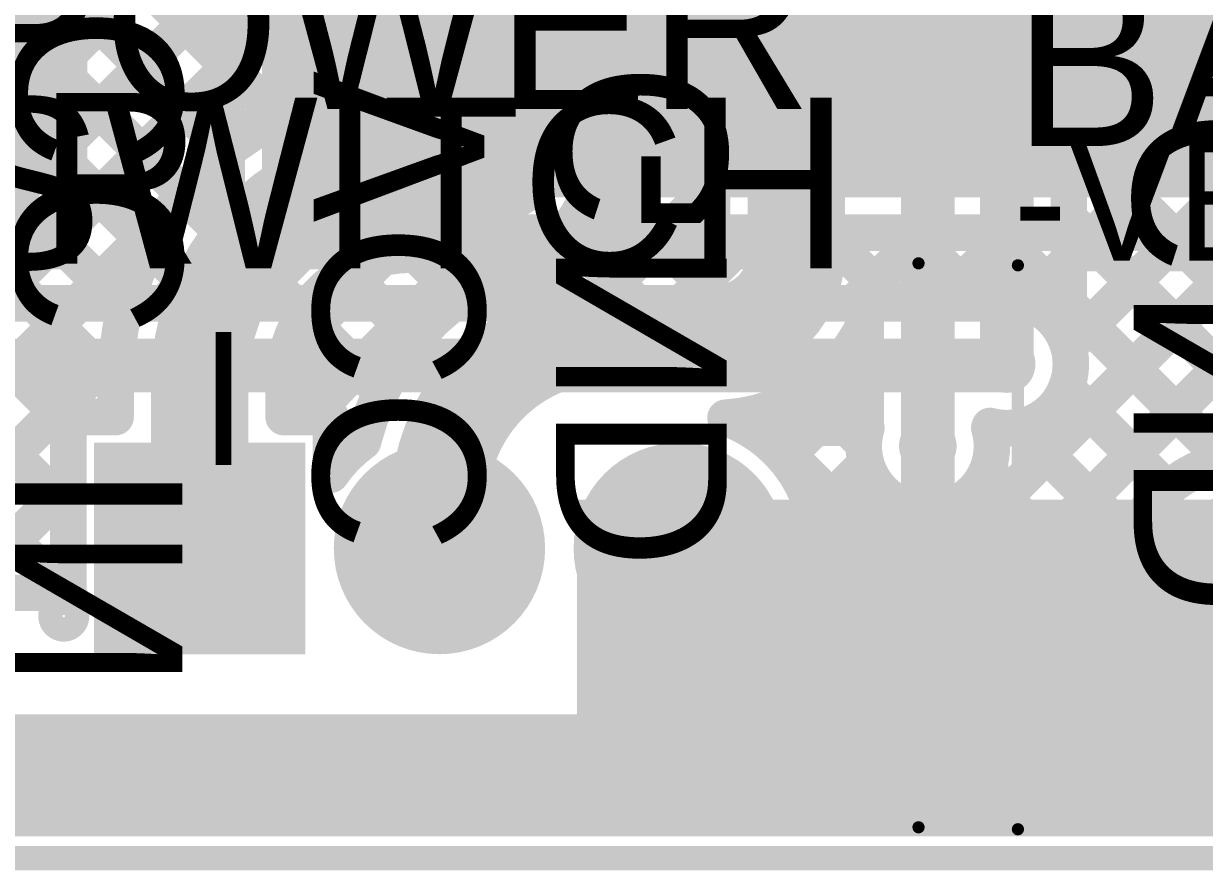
# Model space of a CAD drawing. Header units: millimetres. Extents: x 4.35 to 7.26, y 1.61 to 5.34.
# Drawn here: x 6.2799 to 6.7645, y 1.615 to 1.9622 of the extents above; entities that cross this region are included whole.
import ezdxf

# ---------------------------------------------------------------- set-up
doc = ezdxf.new("R2010")
doc.units = ezdxf.units.MM
doc.header["$MEASUREMENT"] = 0
for name, color, linetype in [('BottomLayer', 5, 'Continuous'), ('BottomOverlay', 54, 'Continuous'), ('BottomSolder', 6, 'Continuous'), ('Mechanical2', 216, 'Continuous'), ('MultiLayer', 9, 'Continuous'), ('PadHoleLayer', 156, 'Continuous'), ('TopLayer', 1, 'Continuous'), ('TopOverlay', 2, 'Continuous'), ('TopSolder', 216, 'Continuous'), ('ViaHoleLayer', 16, 'Continuous')]:
    doc.layers.add(name, color=color, linetype=linetype)

# ---------------------------------------------------------------- blocks, each defined once
blk = doc.blocks.new('B2B_XH_A_LF__SN__12')
at = {"layer": 'BottomLayer', "const_width": 0.03937}
blk.add_lwpolyline([(0.02953, 0, 1), (0.0689, 0, 1)], format="xyb", close=True, dxfattribs=at)
at = {"layer": 'BottomLayer'}
blk.add_solid([(-0.08858, -0.03937), (-0.00984, -0.03937), (-0.08858, 0.03937), (-0.00984, 0.03937)], dxfattribs=at)
at = {"layer": 'BottomSolder', "const_width": 0.04337}
blk.add_lwpolyline([(0.02753, 0, 1), (0.0709, 0, 1)], format="xyb", close=True, dxfattribs=at)
at = {"layer": 'BottomSolder'}
blk.add_solid([(-0.09258, -0.04337), (-0.00584, -0.04337), (-0.09258, 0.04337), (-0.00584, 0.04337)], dxfattribs=at)
at = {"layer": 'MultiLayer', "const_width": 0.03937}
blk.add_lwpolyline([(0.02953, 0, 1), (0.0689, 0, 1)], format="xyb", close=True, dxfattribs=at)
at = {"layer": 'MultiLayer'}
blk.add_solid([(-0.08858, -0.03937), (-0.00984, -0.03937), (-0.08858, 0.03937), (-0.00984, 0.03937)], dxfattribs=at)
at = {"layer": 'PadHoleLayer', "const_width": 0.01969}
for points in [[(-0.05906, 0, 1), (-0.03937, 0, 1)], [(0.03937, 0, 1), (0.05906, 0, 1)]]:
    blk.add_lwpolyline(points, format="xyb", close=True, dxfattribs=at)
at = {"layer": 'TopLayer', "const_width": 0.03937}
blk.add_lwpolyline([(0.02953, 0, 1), (0.0689, 0, 1)], format="xyb", close=True, dxfattribs=at)
at = {"layer": 'TopLayer'}
blk.add_solid([(-0.08858, -0.03937), (-0.00984, -0.03937), (-0.08858, 0.03937), (-0.00984, 0.03937)], dxfattribs=at)
at = {"layer": 'TopOverlay', "const_width": 0.005}
for points in [[(-0.1489, 0.09614), (-0.1489, -0.13512)], [(0.14724, 0.09614), (-0.1489, 0.09614)], [(0.14724, 0.09614), (0.14724, -0.13512)], [(0.14724, -0.13512), (-0.1489, -0.13512)]]:
    blk.add_lwpolyline(points, dxfattribs=at)
at = {"layer": 'TopOverlay', "const_width": 0.0025}
for points in [[(-0.15015, 0.09614, 1), (-0.14765, 0.09614, 1)], [(-0.15015, 0.09614, 1), (-0.14765, 0.09614, 1)], [(0.14599, 0.09614, 1), (0.14849, 0.09614, 1)], [(0.14599, 0.09614, 1), (0.14849, 0.09614, 1)], [(-0.15015, -0.13512, 1), (-0.14765, -0.13512, 1)], [(-0.15015, -0.13512, 1), (-0.14765, -0.13512, 1)], [(0.14599, -0.13512, 1), (0.14849, -0.13512, 1)], [(0.14599, -0.13512, 1), (0.14849, -0.13512, 1)]]:
    blk.add_lwpolyline(points, format="xyb", close=True, dxfattribs=at)
at = {"layer": 'TopSolder', "const_width": 0.04337}
blk.add_lwpolyline([(0.02753, 0, 1), (0.0709, 0, 1)], format="xyb", close=True, dxfattribs=at)
at = {"layer": 'TopSolder'}
blk.add_solid([(-0.09258, -0.04337), (-0.00584, -0.04337), (-0.09258, 0.04337), (-0.00584, 0.04337)], dxfattribs=at)
blk = doc.blocks.new('B3B_XH_A_LF__SN__24')
at = {"layer": 'BottomLayer', "const_width": 0.03937}
for points in [[(-0.01969, 0, 1), (0.01969, 0, 1)], [(0.07874, 0, 1), (0.11811, 0, 1)]]:
    blk.add_lwpolyline(points, format="xyb", close=True, dxfattribs=at)
at = {"layer": 'BottomLayer'}
blk.add_solid([(-0.1378, -0.03937), (-0.05906, -0.03937), (-0.1378, 0.03937), (-0.05906, 0.03937)], dxfattribs=at)
at = {"layer": 'BottomSolder', "const_width": 0.04337}
for points in [[(-0.02168, 0, 1), (0.02168, 0, 1)], [(0.07674, 0, 1), (0.12011, 0, 1)]]:
    blk.add_lwpolyline(points, format="xyb", close=True, dxfattribs=at)
at = {"layer": 'BottomSolder'}
blk.add_solid([(-0.1418, -0.04337), (-0.05506, -0.04337), (-0.1418, 0.04337), (-0.05506, 0.04337)], dxfattribs=at)
at = {"layer": 'MultiLayer', "const_width": 0.03937}
for points in [[(-0.01969, 0, 1), (0.01969, 0, 1)], [(0.07874, 0, 1), (0.11811, 0, 1)]]:
    blk.add_lwpolyline(points, format="xyb", close=True, dxfattribs=at)
at = {"layer": 'MultiLayer'}
blk.add_solid([(-0.1378, -0.03937), (-0.05906, -0.03937), (-0.1378, 0.03937), (-0.05906, 0.03937)], dxfattribs=at)
at = {"layer": 'PadHoleLayer', "const_width": 0.01969}
for points in [[(-0.10827, 0, 1), (-0.08858, 0, 1)], [(-0.00984, 0, 1), (0.00984, 0, 1)], [(0.08858, 0, 1), (0.10827, 0, 1)]]:
    blk.add_lwpolyline(points, format="xyb", close=True, dxfattribs=at)
at = {"layer": 'TopLayer', "const_width": 0.03937}
for points in [[(-0.01969, 0, 1), (0.01969, 0, 1)], [(0.07874, 0, 1), (0.11811, 0, 1)]]:
    blk.add_lwpolyline(points, format="xyb", close=True, dxfattribs=at)
at = {"layer": 'TopLayer'}
blk.add_solid([(-0.1378, -0.03937), (-0.05906, -0.03937), (-0.1378, 0.03937), (-0.05906, 0.03937)], dxfattribs=at)
at = {"layer": 'TopOverlay', "const_width": 0.005}
for points in [[(-0.19811, 0.11693), (0.19661, 0.11693)], [(-0.19811, -0.11433), (-0.19811, 0.11693)], [(0.19661, -0.11433), (0.19661, 0.11693)], [(-0.19811, -0.11433), (0.19661, -0.11433)]]:
    blk.add_lwpolyline(points, dxfattribs=at)
at = {"layer": 'TopOverlay'}
for points, const_width in [([(-0.19936, 0.11693, 1), (-0.19686, 0.11693, 1)], 0.0025), ([(-0.19936, 0.11693, 1), (-0.19686, 0.11693, 1)], 0.0025), ([(0.19536, 0.11693, 1), (0.19786, 0.11693, 1)], 0.0025), ([(0.19536, 0.11693, 1), (0.19786, 0.11693, 1)], 0.0025), ([(-0.1487, -0.02772, 1), (-0.15965, -0.02772, 1)], 0.01), ([(-0.16215, -0.02772, 1), (-0.15715, -0.02772, 1)], 0.005), ([(-0.1512, -0.02772, 1), (-0.1462, -0.02772, 1)], 0.005), ([(-0.19936, -0.11433, 1), (-0.19686, -0.11433, 1)], 0.0025), ([(-0.19936, -0.11433, 1), (-0.19686, -0.11433, 1)], 0.0025), ([(0.19536, -0.11433, 1), (0.19786, -0.11433, 1)], 0.0025), ([(0.19536, -0.11433, 1), (0.19786, -0.11433, 1)], 0.0025)]:
    blk.add_lwpolyline(points, format="xyb", close=True, dxfattribs=dict(at, const_width=const_width))
at = {"layer": 'TopSolder', "const_width": 0.04337}
for points in [[(-0.02168, 0, 1), (0.02168, 0, 1)], [(0.07674, 0, 1), (0.12011, 0, 1)]]:
    blk.add_lwpolyline(points, format="xyb", close=True, dxfattribs=at)
at = {"layer": 'TopSolder'}
blk.add_solid([(-0.1418, -0.04337), (-0.05506, -0.04337), (-0.1418, 0.04337), (-0.05506, 0.04337)], dxfattribs=at)

msp = doc.modelspace()

# ---------------------------------------------------------------- linework, layer by layer
at = {"layer": 'BottomLayer'}
for points, const_width in [([(6.651, 1.789), (6.651, 4.07)], 0.022), ([(6.597, 3.608), (6.597, 1.868)], 0.04), ([(6.5625, 3.12089), (6.5625, 1.8695)], 0.015), ([(6.478, 1.902), (6.478, 3)], 0.04), ([(6.5125, 1.902), (6.5125, 3)], 0.015), ([(6.0445, 2.264), (6.38479, 1.92372)], 0.015), ([(6.0445, 2.22865), (6.36322, 1.90993)], 0.015), ([(6.0445, 2.19329), (6.3454, 1.89239)], 0.015), ([(6.68338, 1.82262), (6.68338, 2.17501)], 0.022), ([(6.4435, 1.9365), (6.4435, 2.17731)], 0.015), ([(6.0445, 2.15794), (6.33132, 1.87111)], 0.015), ([(5.89316, 2.1325), (6.29684, 1.72882)], 0.015), ([(5.92968, 2.13133), (6.29828, 1.76274)], 0.015), ([(5.96504, 2.13133), (6.29828, 1.79809)], 0.015), ([(6.00339, 2.12833), (6.31765, 1.81408)], 0.015), ([(6.03875, 2.12833), (6.32152, 1.84556)], 0.015), ([(6.22436, 2.1195), (6.4107, 1.93315)], 0.015), ([(6.70888, 1.82911), (6.70888, 2.09594)], 0.015), ([(6.70888, 1.90055), (6.84882, 2.0405)], 0.015), ([(6.70888, 1.8652), (6.88418, 2.0405)], 0.015), ([(6.70888, 1.93591), (6.81347, 2.0405)], 0.015), ([(6.70888, 1.82984), (6.91873, 2.03969)], 0.015), ([(6.70888, 2.02389), (7.00395, 1.72882)], 0.015), ([(6.09522, 1.78187), (6.33557, 2.02222)], 0.015), ([(6.64321, 1.72882), (6.93625, 2.02186)], 0.015), ([(6.13057, 1.78187), (6.3642, 2.0155)], 0.015), ([(6.67856, 1.72882), (6.96525, 2.0155)], 0.015), ([(6.76654, 1.78144), (7.0006, 2.0155)], 0.015), ([(6.16387, 1.77981), (6.39556, 2.0115)], 0.015), ([(6.16387, 1.74445), (6.43092, 2.0115)], 0.015), ([(6.36771, 2.0115), (6.44271, 1.9365)], 0.015), ([(6.5125, 2.00813), (6.5625, 1.95813)], 0.015), ([(6.5125, 1.95166), (6.5625, 2.00166)], 0.015), ([(6.36916, 1.91439), (6.4435, 1.98873)], 0.015), ([(6.70888, 1.98853), (6.91554, 1.78187)], 0.015), ([(6.5125, 1.97278), (6.5625, 1.92278)], 0.015), ([(6.5125, 1.91631), (6.5625, 1.96631)], 0.015), ([(6.42592, 1.93579), (6.4435, 1.95337)], 0.015), ([(6.70888, 1.95318), (6.88019, 1.78187)], 0.015), ([(6.439, 1.9365), (6.4435, 1.9365)], 0.015), ([(6.5125, 1.93742), (6.5625, 1.88742)], 0.015), ([(6.49888, 1.86733), (6.5625, 1.93095)], 0.015), ([(6.70888, 1.91782), (6.84483, 1.78187)], 0.015), ([(6.439, 1.902), (6.478, 1.902)], 0.04), ([(6.5125, 1.90207), (6.54507, 1.8695)], 0.015), ([(6.5364, 1.8695), (6.5625, 1.8956)], 0.015), ([(6.18359, 1.72882), (6.33976, 1.88499)], 0.015), ([(6.70888, 1.88247), (6.81365, 1.7777)], 0.015), ([(6.502, 1.87721), (6.51018, 1.86903)], 0.015), ([(6.52, 1.8695), (6.5625, 1.8695)], 0.015), ([(6.38806, 1.82722), (6.42692, 1.86609)], 0.015), ([(6.39706, 1.80087), (6.46369, 1.8675)], 0.015), ([(6.439, 1.8675), (6.478, 1.8675)], 0.015), ([(6.441, 1.8675), (6.45888, 1.84963)], 0.015), ([(6.47636, 1.8675), (6.48168, 1.86218)], 0.015), ([(6.41272, 1.86043), (6.44056, 1.83258)], 0.015), ([(6.52, 1.835), (6.564, 1.835)], 0.04), ([(6.70888, 1.84711), (6.7727, 1.78329)], 0.015), ([(6.39472, 1.84307), (6.42661, 1.81118)], 0.015), ([(6.6255, 1.79548), (6.6255, 1.84018)], 0.015), ([(6.61984, 1.83008), (6.6255, 1.82442)], 0.015), ([(6.21895, 1.72882), (6.31836, 1.82823)], 0.015), ([(6.35215, 1.747), (6.35215, 1.81515)], 0.04), ([(6.68338, 1.82262), (6.684, 1.822)], 0.022), ([(6.31765, 1.80087), (6.31765, 1.81515)], 0.015), ([(6.38665, 1.81578), (6.40157, 1.80087)], 0.015), ([(6.38665, 1.80087), (6.38665, 1.81515)], 0.015), ([(6.59225, 1.78393), (6.6255, 1.81718)], 0.015), ([(6.60221, 1.81236), (6.6247, 1.78987)], 0.015), ([(6.7078, 1.81284), (6.74924, 1.77139)], 0.015), ([(6.29828, 1.80087), (6.31765, 1.80087)], 0.015), ([(6.29828, 1.72882), (6.29828, 1.80087)], 0.015), ([(6.38665, 1.80087), (6.40602, 1.80087)], 0.015), ([(6.40157, 1.80087), (6.40602, 1.79642)], 0.015), ([(6.40602, 1.77728), (6.40602, 1.80087)], 0.015), ([(6.57199, 1.79902), (6.57425, 1.80128)], 0.015), ([(6.57737, 1.80184), (6.65039, 1.72882)], 0.015), ([(6.40602, 1.79642), (6.41499, 1.78745)], 0.015), ([(6.68847, 1.79681), (6.73408, 1.7512)], 0.015), ([(6.60423, 1.76055), (6.62565, 1.78197)], 0.015), ([(6.45057, 1.747), (6.45057, 1.76557)], 0.04), ([(6.67389, 1.77603), (6.7211, 1.72882)], 0.015), ([(6.2543, 1.72882), (6.29828, 1.7728)], 0.015), ([(6.60785, 1.72882), (6.64298, 1.76394)], 0.015), ([(6.65187, 1.7627), (6.68575, 1.72882)], 0.015), ([(6.71392, 1.72882), (6.73256, 1.74746)], 0.015), ([(6.549, 1.747), (6.59837, 1.747)], 0.01), ([(6.28966, 1.72882), (6.29828, 1.73744)], 0.015), ([(6.60525, 1.73861), (6.61504, 1.72882)], 0.015), ([(6.16387, 1.72882), (6.29828, 1.72882)], 0.015), ([(6.60289, 1.72882), (6.72914, 1.72882)], 0.015), ([(6.73663, 1.728), (6.786, 1.728)], 0.01)]:
    msp.add_lwpolyline(points, dxfattribs=dict(at, const_width=const_width))
for points, const_width in [([(6.55875, 1.96631, 1), (6.56625, 1.96631, 1)], 0.0075), ([(6.55875, 1.95813, 1), (6.56625, 1.95813, 1)], 0.0075), ([(6.43975, 1.95337, 1), (6.44725, 1.95337, 1)], 0.0075), ([(6.50875, 1.95166, 1), (6.51625, 1.95166, 1)], 0.0075), ([(6.70513, 1.95318, 1), (6.71263, 1.95318, 1)], 0.0075), ([(6.42217, 1.93579, 1), (6.42967, 1.93579, 1)], 0.0075), ([(6.43525, 1.9365, 1), (6.44275, 1.9365, 1)], 0.0075), ([(6.43525, 1.9365, 1), (6.44275, 1.9365, 1)], 0.0075), ([(6.43896, 1.9365, 1), (6.44646, 1.9365, 1)], 0.0075), ([(6.43975, 1.9365, 1), (6.44725, 1.9365, 1)], 0.0075), ([(6.43975, 1.9365, 1), (6.44725, 1.9365, 1)], 0.0075), ([(6.50875, 1.93742, 1), (6.51625, 1.93742, 1)], 0.0075), ([(6.70513, 1.93591, 1), (6.71263, 1.93591, 1)], 0.0075), ([(6.40695, 1.93315, 1), (6.41445, 1.93315, 1)], 0.0075), ([(6.55875, 1.93095, 1), (6.56625, 1.93095, 1)], 0.0075), ([(6.38104, 1.92372, 1), (6.38854, 1.92372, 1)], 0.0075), ([(6.55875, 1.92278, 1), (6.56625, 1.92278, 1)], 0.0075), ([(6.50875, 1.91631, 1), (6.51625, 1.91631, 1)], 0.0075), ([(6.70513, 1.91782, 1), (6.71263, 1.91782, 1)], 0.0075), ([(6.36541, 1.91439, 1), (6.37291, 1.91439, 1)], 0.0075), ([(6.429, 1.902, 1), (6.449, 1.902, 1)], 0.02), ([(6.429, 1.902, 1), (6.449, 1.902, 1)], 0.02), ([(6.468, 1.902, 1), (6.488, 1.902, 1)], 0.02), ([(6.468, 1.902, 1), (6.488, 1.902, 1)], 0.02), ([(6.35947, 1.90993, 1), (6.36697, 1.90993, 1)], 0.0075), ([(6.50875, 1.90207, 1), (6.51625, 1.90207, 1)], 0.0075), ([(6.50875, 1.902, 1), (6.51625, 1.902, 1)], 0.0075), ([(6.50875, 1.902, 1), (6.51625, 1.902, 1)], 0.0075), ([(6.50875, 1.902, 1), (6.51625, 1.902, 1)], 0.0075), ([(6.70513, 1.90055, 1), (6.71263, 1.90055, 1)], 0.0075), ([(6.34165, 1.89239, 1), (6.34915, 1.89239, 1)], 0.0075), ([(6.55875, 1.8956, 1), (6.56625, 1.8956, 1)], 0.0075), ([(6.55875, 1.88742, 1), (6.56625, 1.88742, 1)], 0.0075), ([(6.33601, 1.88499, 1), (6.34351, 1.88499, 1)], 0.0075), ([(6.70513, 1.88247, 1), (6.71263, 1.88247, 1)], 0.0075), ([(6.587, 1.868, 1), (6.607, 1.868, 1)], 0.02), ([(6.587, 1.868, 1), (6.607, 1.868, 1)], 0.02), ([(6.49825, 1.87721, 1), (6.50575, 1.87721, 1)], 0.0075), ([(6.32757, 1.87111, 1), (6.33507, 1.87111, 1)], 0.0075), ([(6.50643, 1.86903, 1), (6.51393, 1.86903, 1)], 0.0075), ([(6.51625, 1.8695, 1), (6.52375, 1.8695, 1)], 0.0075), ([(6.51625, 1.8695, 1), (6.52375, 1.8695, 1)], 0.0075), ([(6.53265, 1.8695, 1), (6.54015, 1.8695, 1)], 0.0075), ([(6.54132, 1.8695, 1), (6.54882, 1.8695, 1)], 0.0075), ([(6.55875, 1.8695, 1), (6.56625, 1.8695, 1)], 0.0075), ([(6.55875, 1.8695, 1), (6.56625, 1.8695, 1)], 0.0075), ([(6.42317, 1.86609, 1), (6.43067, 1.86609, 1)], 0.0075), ([(6.43525, 1.8675, 1), (6.44275, 1.8675, 1)], 0.0075), ([(6.43525, 1.8675, 1), (6.44275, 1.8675, 1)], 0.0075), ([(6.43725, 1.8675, 1), (6.44475, 1.8675, 1)], 0.0075), ([(6.45994, 1.8675, 1), (6.46744, 1.8675, 1)], 0.0075), ([(6.47261, 1.8675, 1), (6.48011, 1.8675, 1)], 0.0075), ([(6.47425, 1.8675, 1), (6.48175, 1.8675, 1)], 0.0075), ([(6.47425, 1.8675, 1), (6.48175, 1.8675, 1)], 0.0075), ([(6.47425, 1.8675, 1), (6.48175, 1.8675, 1)], 0.0075), ([(6.49513, 1.86733, 1), (6.50263, 1.86733, 1)], 0.0075), ([(6.70513, 1.8652, 1), (6.71263, 1.8652, 1)], 0.0075), ([(6.40897, 1.86043, 1), (6.41647, 1.86043, 1)], 0.0075), ([(6.47793, 1.86218, 1), (6.48543, 1.86218, 1)], 0.0075), ([(6.45513, 1.84963, 1), (6.46263, 1.84963, 1)], 0.0075), ([(6.31777, 1.84556, 1), (6.32527, 1.84556, 1)], 0.0075), ([(6.51, 1.835, 1), (6.53, 1.835, 1)], 0.02), ([(6.51, 1.835, 1), (6.53, 1.835, 1)], 0.02), ([(6.554, 1.835, 1), (6.574, 1.835, 1)], 0.02), ([(6.554, 1.835, 1), (6.574, 1.835, 1)], 0.02), ([(6.70513, 1.84711, 1), (6.71263, 1.84711, 1)], 0.0075), ([(6.39097, 1.84307, 1), (6.39847, 1.84307, 1)], 0.0075), ([(6.62175, 1.84018, 1), (6.62925, 1.84018, 1)], 0.0075), ([(6.62175, 1.84018, 1), (6.62925, 1.84018, 1)], 0.0075), ([(6.43681, 1.83258, 1), (6.44431, 1.83258, 1)], 0.0075), ([(6.61609, 1.83008, 1), (6.62359, 1.83008, 1)], 0.0075), ([(6.70513, 1.82984, 1), (6.71263, 1.82984, 1)], 0.0075), ([(6.70513, 1.82911, 1), (6.71263, 1.82911, 1)], 0.0075), ([(6.70513, 1.82911, 1), (6.71263, 1.82911, 1)], 0.0075), ([(6.31461, 1.82823, 1), (6.32211, 1.82823, 1)], 0.0075), ([(6.34215, 1.81515, 1), (6.36215, 1.81515, 1)], 0.02), ([(6.34215, 1.81515, 1), (6.36215, 1.81515, 1)], 0.02), ([(6.38431, 1.82722, 1), (6.39181, 1.82722, 1)], 0.0075), ([(6.62175, 1.82442, 1), (6.62925, 1.82442, 1)], 0.0075), ([(6.67747, 1.82262, 1), (6.68928, 1.82262, 1)], 0.01181), ([(6.67788, 1.82262, 1), (6.68888, 1.82262, 1)], 0.011), ([(6.67788, 1.82262, 1), (6.68888, 1.82262, 1)], 0.011), ([(6.6785, 1.822, 1), (6.6895, 1.822, 1)], 0.011), ([(6.70594, 1.82262, 1), (6.71344, 1.82262, 1)], 0.0075), ([(6.70594, 1.82262, 1), (6.71344, 1.82262, 1)], 0.0075), ([(6.3139, 1.81515, 1), (6.3214, 1.81515, 1)], 0.0075), ([(6.3139, 1.81515, 1), (6.3214, 1.81515, 1)], 0.0075), ([(6.3829, 1.81578, 1), (6.3904, 1.81578, 1)], 0.0075), ([(6.3829, 1.81515, 1), (6.3904, 1.81515, 1)], 0.0075), ([(6.3829, 1.81515, 1), (6.3904, 1.81515, 1)], 0.0075), ([(6.62175, 1.81718, 1), (6.62925, 1.81718, 1)], 0.0075), ([(6.3139, 1.81408, 1), (6.3214, 1.81408, 1)], 0.0075), ([(6.42286, 1.81118, 1), (6.43036, 1.81118, 1)], 0.0075), ([(6.59846, 1.81236, 1), (6.60596, 1.81236, 1)], 0.0075), ([(6.704, 1.81271, 1), (6.7115, 1.81271, 1)], 0.0075), ([(6.704, 1.81271, 1), (6.7115, 1.81271, 1)], 0.0075), ([(6.70405, 1.81284, 1), (6.71155, 1.81284, 1)], 0.0075), ([(6.29453, 1.80087, 1), (6.30203, 1.80087, 1)], 0.0075), ([(6.29453, 1.80087, 1), (6.30203, 1.80087, 1)], 0.0075), ([(6.3139, 1.80087, 1), (6.3214, 1.80087, 1)], 0.0075), ([(6.3139, 1.80087, 1), (6.3214, 1.80087, 1)], 0.0075), ([(6.3829, 1.80087, 1), (6.3904, 1.80087, 1)], 0.0075), ([(6.3829, 1.80087, 1), (6.3904, 1.80087, 1)], 0.0075), ([(6.39331, 1.80087, 1), (6.40081, 1.80087, 1)], 0.0075), ([(6.39782, 1.80087, 1), (6.40532, 1.80087, 1)], 0.0075), ([(6.39782, 1.80087, 1), (6.40532, 1.80087, 1)], 0.0075), ([(6.40227, 1.80087, 1), (6.40977, 1.80087, 1)], 0.0075), ([(6.40227, 1.80087, 1), (6.40977, 1.80087, 1)], 0.0075), ([(6.56421, 1.80062, 1), (6.57171, 1.80062, 1)], 0.0075), ([(6.56421, 1.80062, 1), (6.57171, 1.80062, 1)], 0.0075), ([(6.5705, 1.80128, 1), (6.578, 1.80128, 1)], 0.0075), ([(6.57362, 1.80184, 1), (6.58112, 1.80184, 1)], 0.0075), ([(6.29453, 1.79809, 1), (6.30203, 1.79809, 1)], 0.0075), ([(6.40227, 1.79642, 1), (6.40977, 1.79642, 1)], 0.0075), ([(6.40227, 1.79642, 1), (6.40977, 1.79642, 1)], 0.0075), ([(6.56824, 1.79902, 1), (6.57574, 1.79902, 1)], 0.0075), ([(6.62175, 1.79548, 1), (6.62925, 1.79548, 1)], 0.0075), ([(6.62175, 1.79548, 1), (6.62925, 1.79548, 1)], 0.0075), ([(6.67275, 1.79723, 1), (6.68025, 1.79723, 1)], 0.0075), ([(6.67275, 1.79548, 1), (6.68025, 1.79548, 1)], 0.0075), ([(6.68472, 1.79681, 1), (6.69222, 1.79681, 1)], 0.0075), ([(6.68954, 1.79825, 1), (6.69704, 1.79825, 1)], 0.0075), ([(6.68954, 1.79825, 1), (6.69704, 1.79825, 1)], 0.0075), ([(6.41543, 1.79077, 1), (6.42293, 1.79077, 1)], 0.0075), ([(6.41543, 1.79077, 1), (6.42293, 1.79077, 1)], 0.0075), ([(6.64509, 1.789, 1), (6.65691, 1.789, 1)], 0.01181), ([(6.6455, 1.789, 1), (6.6565, 1.789, 1)], 0.011), ([(6.41124, 1.78745, 1), (6.41874, 1.78745, 1)], 0.0075), ([(6.62095, 1.78987, 1), (6.62845, 1.78987, 1)], 0.0075), ([(6.67356, 1.789, 1), (6.68106, 1.789, 1)], 0.0075), ([(6.67356, 1.789, 1), (6.68106, 1.789, 1)], 0.0075), ([(6.5885, 1.78393, 1), (6.596, 1.78393, 1)], 0.0075), ([(6.6219, 1.78197, 1), (6.6294, 1.78197, 1)], 0.0075), ([(6.76279, 1.78144, 1), (6.77029, 1.78144, 1)], 0.0075), ([(6.40227, 1.77728, 1), (6.40977, 1.77728, 1)], 0.0075), ([(6.40227, 1.77728, 1), (6.40977, 1.77728, 1)], 0.0075), ([(6.44057, 1.76557, 1), (6.46057, 1.76557, 1)], 0.02), ([(6.44057, 1.76557, 1), (6.46057, 1.76557, 1)], 0.02), ([(6.67014, 1.77603, 1), (6.67764, 1.77603, 1)], 0.0075), ([(6.29453, 1.7728, 1), (6.30203, 1.7728, 1)], 0.0075), ([(6.74549, 1.77139, 1), (6.75299, 1.77139, 1)], 0.0075), ([(6.29453, 1.76274, 1), (6.30203, 1.76274, 1)], 0.0075), ([(6.63923, 1.76394, 1), (6.64673, 1.76394, 1)], 0.0075), ([(6.64812, 1.7627, 1), (6.65562, 1.7627, 1)], 0.0075), ([(6.34215, 1.747, 1), (6.36215, 1.747, 1)], 0.02), ([(6.44057, 1.747, 1), (6.46057, 1.747, 1)], 0.02), ([(6.60048, 1.76055, 1), (6.60798, 1.76055, 1)], 0.0075), ([(6.60212, 1.747, 1), (6.60962, 1.747, 1)], 0.0075), ([(6.60212, 1.747, 1), (6.60962, 1.747, 1)], 0.0075), ([(6.72881, 1.74746, 1), (6.73631, 1.74746, 1)], 0.0075), ([(6.73033, 1.7512, 1), (6.73783, 1.7512, 1)], 0.0075), ([(6.5465, 1.747, 1), (6.5515, 1.747, 1)], 0.005), ([(6.59587, 1.747, 1), (6.60087, 1.747, 1)], 0.005), ([(6.29453, 1.73744, 1), (6.30203, 1.73744, 1)], 0.0075), ([(6.6015, 1.73861, 1), (6.609, 1.73861, 1)], 0.0075), ([(6.28591, 1.72882, 1), (6.29341, 1.72882, 1)], 0.0075), ([(6.29309, 1.72882, 1), (6.30059, 1.72882, 1)], 0.0075), ([(6.29453, 1.72882, 1), (6.30203, 1.72882, 1)], 0.0075), ([(6.29453, 1.72882, 1), (6.30203, 1.72882, 1)], 0.0075), ([(6.59914, 1.72882, 1), (6.60664, 1.72882, 1)], 0.0075), ([(6.59914, 1.72882, 1), (6.60664, 1.72882, 1)], 0.0075), ([(6.6041, 1.72882, 1), (6.6116, 1.72882, 1)], 0.0075), ([(6.61129, 1.72882, 1), (6.61879, 1.72882, 1)], 0.0075), ([(6.63946, 1.72882, 1), (6.64696, 1.72882, 1)], 0.0075), ([(6.64664, 1.72882, 1), (6.65414, 1.72882, 1)], 0.0075), ([(6.67481, 1.72882, 1), (6.68231, 1.72882, 1)], 0.0075), ([(6.682, 1.72882, 1), (6.6895, 1.72882, 1)], 0.0075), ([(6.71017, 1.72882, 1), (6.71767, 1.72882, 1)], 0.0075), ([(6.71735, 1.72882, 1), (6.72485, 1.72882, 1)], 0.0075), ([(6.72539, 1.72882, 1), (6.73289, 1.72882, 1)], 0.0075), ([(6.72539, 1.72882, 1), (6.73289, 1.72882, 1)], 0.0075), ([(6.73413, 1.728, 1), (6.73913, 1.728, 1)], 0.005)]:
    msp.add_lwpolyline(points, format="xyb", close=True, dxfattribs=dict(at, const_width=const_width))
for points, const_width in [([(6.31765, 1.81515, -0.414214), (6.439, 1.9365)], 0.015), ([(6.35215, 1.81515, -0.414214), (6.439, 1.902)], 0.04), ([(6.5125, 1.902, -0.414214), (6.478, 1.8675)], 0.015), ([(6.5125, 1.902, -0.414214), (6.478, 1.8675)], 0.015), ([(6.597, 1.868, -0.414214), (6.564, 1.835)], 0.04), ([(6.41918, 1.79077, -0.34417), (6.52, 1.8695)], 0.015), ([(6.38665, 1.81515, -0.414214), (6.439, 1.8675)], 0.015), ([(6.45057, 1.76557, -0.414214), (6.52, 1.835)], 0.04), ([(6.6255, 1.84018, -0.278714), (6.56796, 1.80062)], 0.015), ([(6.70888, 1.82911, -0.062313), (6.70969, 1.82262)], 0.015), ([(6.70969, 1.82262, -0.09686), (6.70775, 1.81271)], 0.015), ([(6.70775, 1.81271, -0.209286), (6.69329, 1.79825)], 0.015), ([(6.56796, 1.80062, -0.317818), (6.60587, 1.747)], 0.015), ([(6.67731, 1.789, -1.132908), (6.6255, 1.79548)], 0.015), ([(6.69329, 1.79825, -0.164108), (6.6765, 1.79723)], 0.015), ([(6.6765, 1.79548, -0.062313), (6.67731, 1.789)], 0.015), ([(6.40602, 1.77728, -0.088141), (6.41918, 1.79077)], 0.015), ([(6.72914, 1.72882, -0.70511), (6.83056, 1.76334)], 0.015), ([(6.60587, 1.747, -0.08153), (6.60289, 1.72882)], 0.015)]:
    msp.add_lwpolyline(points, format="xyb", dxfattribs=dict(at, const_width=const_width))
for points in [[(6.02, 1.898), (6.306, 1.898), (6.02, 2.177), (6.306, 2.177)], [(6.507, 1.629), (6.822, 1.629), (6.507, 1.767), (6.822, 1.767)], [(5.993, 1.629), (6.787, 1.629), (5.993, 1.679), (6.787, 1.679)]]:
    msp.add_solid(points, dxfattribs=at)
at = {"layer": 'Mechanical2', "const_width": 0.01}
msp.add_lwpolyline([(4.718, 1.62), (7.043, 1.62)], dxfattribs=at)
at = {"layer": 'MultiLayer', "const_width": 0.01181}
for points in [[(6.67747, 1.82262, 1), (6.68928, 1.82262, 1)], [(6.64509, 1.789, 1), (6.65691, 1.789, 1)]]:
    msp.add_lwpolyline(points, format="xyb", close=True, dxfattribs=at)
at = {"layer": 'TopLayer'}
for points, const_width in [([(6.161, 2.1475), (6.36321, 1.94529)], 0.015), ([(6.161, 2.11215), (6.36321, 1.90994)], 0.015), ([(6.11894, 2.0835), (6.35494, 1.8475)], 0.015), ([(6.15429, 2.0835), (6.39029, 1.8475)], 0.015), ([(6.2115, 1.89815), (6.33557, 2.02222)], 0.015), ([(6.2115, 1.86279), (6.36321, 2.0145)], 0.015), ([(6.36321, 1.8765), (6.36321, 2.01635)], 0.015), ([(6.23156, 1.8475), (6.36321, 1.97915)], 0.015), ([(6.2087, 1.95839), (6.31958, 1.8475)], 0.015), ([(6.26692, 1.8475), (6.36321, 1.94379)], 0.015), ([(6.2115, 1.92023), (6.28423, 1.8475)], 0.015), ([(6.30227, 1.8475), (6.36321, 1.90844)], 0.015), ([(6.33763, 1.8475), (6.36663, 1.8765)], 0.015), ([(6.36321, 1.8765), (6.4475, 1.8765)], 0.015), ([(6.37298, 1.8475), (6.40198, 1.8765)], 0.015), ([(6.39665, 1.8765), (6.42565, 1.8475)], 0.015), ([(6.40834, 1.8475), (6.43734, 1.8765)], 0.015), ([(6.432, 1.8765), (6.461, 1.8475)], 0.015), ([(6.44369, 1.8475), (6.47269, 1.8765)], 0.015), ([(6.4475, 1.8765), (6.5655, 1.8765)], 0.015), ([(6.4475, 1.8765), (6.5655, 1.8765)], 0.015), ([(6.46736, 1.8765), (6.49636, 1.8475)], 0.015), ([(6.47905, 1.8475), (6.50805, 1.8765)], 0.015), ([(6.50271, 1.8765), (6.53171, 1.8475)], 0.015), ([(6.5144, 1.8475), (6.5434, 1.8765)], 0.015), ([(6.53807, 1.8765), (6.56707, 1.8475)], 0.015), ([(6.54976, 1.8475), (6.57876, 1.8765)], 0.015), ([(6.5655, 1.8765), (6.8215, 1.8765)], 0.015), ([(6.57342, 1.8765), (6.60242, 1.8475)], 0.015), ([(6.58511, 1.8475), (6.61411, 1.8765)], 0.015), ([(6.60878, 1.8765), (6.63778, 1.8475)], 0.015), ([(6.62047, 1.8475), (6.64947, 1.8765)], 0.015), ([(6.64413, 1.8765), (6.67313, 1.8475)], 0.015), ([(6.65582, 1.8475), (6.68482, 1.8765)], 0.015), ([(6.6765, 1.76211), (6.79089, 1.8765)], 0.015), ([(6.67949, 1.8765), (6.7727, 1.78329)], 0.015), ([(6.69137, 1.84769), (6.72018, 1.8765)], 0.015), ([(6.70872, 1.82969), (6.75553, 1.8765)], 0.015), ([(6.71485, 1.8765), (6.81365, 1.7777)], 0.015), ([(6.7502, 1.8765), (6.8215, 1.8052)], 0.015), ([(6.67656, 1.72682), (6.8215, 1.87175)], 0.015), ([(6.223, 1.8475), (6.6748, 1.8475)], 0.015), ([(6.76654, 1.78144), (6.8215, 1.8364)], 0.015), ([(6.223, 1.822), (6.684, 1.822)], 0.022), ([(6.7078, 1.81284), (6.74924, 1.77139)], 0.015), ([(6.577, 1.7965), (6.62578, 1.7965)], 0.015), ([(6.58271, 1.7965), (6.6255, 1.75371)], 0.015), ([(6.59225, 1.78393), (6.60482, 1.7965)], 0.015), ([(6.61807, 1.7965), (6.6247, 1.78987)], 0.015), ([(6.67622, 1.7965), (6.68025, 1.7965)], 0.015), ([(6.68847, 1.79681), (6.73408, 1.7512)], 0.015), ([(6.651, 1.68939), (6.651, 1.789)], 0.022), ([(6.60423, 1.76055), (6.6255, 1.78182)], 0.015), ([(6.6255, 1.72682), (6.6255, 1.78252)], 0.015), ([(6.6765, 1.72682), (6.6765, 1.78252)], 0.015), ([(6.6765, 1.77342), (6.7231, 1.72682)], 0.015), ([(6.71192, 1.72682), (6.73256, 1.74746)], 0.015), ([(6.549, 1.747), (6.59837, 1.747)], 0.01), ([(6.60585, 1.72682), (6.6255, 1.74647)], 0.015), ([(6.60525, 1.73861), (6.61704, 1.72682)], 0.015), ([(6.6765, 1.73807), (6.68775, 1.72682)], 0.015), ([(6.60217, 1.72682), (6.6255, 1.72682)], 0.015), ([(6.6765, 1.72682), (6.72914, 1.72682)], 0.015), ([(6.73663, 1.728), (6.786, 1.728)], 0.01), ([(5.92968, 1.658), (6.61961, 1.658)], 0.022)]:
    msp.add_lwpolyline(points, dxfattribs=dict(at, const_width=const_width))
for points, const_width in [([(6.35946, 1.94529, 1), (6.36696, 1.94529, 1)], 0.0075), ([(6.35946, 1.94379, 1), (6.36696, 1.94379, 1)], 0.0075), ([(6.35946, 1.90994, 1), (6.36696, 1.90994, 1)], 0.0075), ([(6.35946, 1.90844, 1), (6.36696, 1.90844, 1)], 0.0075), ([(6.35946, 1.8765, 1), (6.36696, 1.8765, 1)], 0.0075), ([(6.35946, 1.8765, 1), (6.36696, 1.8765, 1)], 0.0075), ([(6.36288, 1.8765, 1), (6.37038, 1.8765, 1)], 0.0075), ([(6.3929, 1.8765, 1), (6.4004, 1.8765, 1)], 0.0075), ([(6.39823, 1.8765, 1), (6.40573, 1.8765, 1)], 0.0075), ([(6.42825, 1.8765, 1), (6.43575, 1.8765, 1)], 0.0075), ([(6.43359, 1.8765, 1), (6.44109, 1.8765, 1)], 0.0075), ([(6.44375, 1.8765, 1), (6.45125, 1.8765, 1)], 0.0075), ([(6.44375, 1.8765, 1), (6.45125, 1.8765, 1)], 0.0075), ([(6.44375, 1.8765, 1), (6.45125, 1.8765, 1)], 0.0075), ([(6.46361, 1.8765, 1), (6.47111, 1.8765, 1)], 0.0075), ([(6.46894, 1.8765, 1), (6.47644, 1.8765, 1)], 0.0075), ([(6.49896, 1.8765, 1), (6.50646, 1.8765, 1)], 0.0075), ([(6.5043, 1.8765, 1), (6.5118, 1.8765, 1)], 0.0075), ([(6.53432, 1.8765, 1), (6.54182, 1.8765, 1)], 0.0075), ([(6.53965, 1.8765, 1), (6.54715, 1.8765, 1)], 0.0075), ([(6.56175, 1.8765, 1), (6.56925, 1.8765, 1)], 0.0075), ([(6.56175, 1.8765, 1), (6.56925, 1.8765, 1)], 0.0075), ([(6.56175, 1.8765, 1), (6.56925, 1.8765, 1)], 0.0075), ([(6.56967, 1.8765, 1), (6.57717, 1.8765, 1)], 0.0075), ([(6.57501, 1.8765, 1), (6.58251, 1.8765, 1)], 0.0075), ([(6.60503, 1.8765, 1), (6.61253, 1.8765, 1)], 0.0075), ([(6.61036, 1.8765, 1), (6.61786, 1.8765, 1)], 0.0075), ([(6.64038, 1.8765, 1), (6.64788, 1.8765, 1)], 0.0075), ([(6.64572, 1.8765, 1), (6.65322, 1.8765, 1)], 0.0075), ([(6.67574, 1.8765, 1), (6.68324, 1.8765, 1)], 0.0075), ([(6.68107, 1.8765, 1), (6.68857, 1.8765, 1)], 0.0075), ([(6.7111, 1.8765, 1), (6.7186, 1.8765, 1)], 0.0075), ([(6.71643, 1.8765, 1), (6.72393, 1.8765, 1)], 0.0075), ([(6.74645, 1.8765, 1), (6.75395, 1.8765, 1)], 0.0075), ([(6.75178, 1.8765, 1), (6.75928, 1.8765, 1)], 0.0075), ([(6.28048, 1.8475, 1), (6.28798, 1.8475, 1)], 0.0075), ([(6.29852, 1.8475, 1), (6.30602, 1.8475, 1)], 0.0075), ([(6.31583, 1.8475, 1), (6.32333, 1.8475, 1)], 0.0075), ([(6.33388, 1.8475, 1), (6.34138, 1.8475, 1)], 0.0075), ([(6.35119, 1.8475, 1), (6.35869, 1.8475, 1)], 0.0075), ([(6.36923, 1.8475, 1), (6.37673, 1.8475, 1)], 0.0075), ([(6.38654, 1.8475, 1), (6.39404, 1.8475, 1)], 0.0075), ([(6.40459, 1.8475, 1), (6.41209, 1.8475, 1)], 0.0075), ([(6.4219, 1.8475, 1), (6.4294, 1.8475, 1)], 0.0075), ([(6.43994, 1.8475, 1), (6.44744, 1.8475, 1)], 0.0075), ([(6.45725, 1.8475, 1), (6.46475, 1.8475, 1)], 0.0075), ([(6.4753, 1.8475, 1), (6.4828, 1.8475, 1)], 0.0075), ([(6.49261, 1.8475, 1), (6.50011, 1.8475, 1)], 0.0075), ([(6.51065, 1.8475, 1), (6.51815, 1.8475, 1)], 0.0075), ([(6.52796, 1.8475, 1), (6.53546, 1.8475, 1)], 0.0075), ([(6.54601, 1.8475, 1), (6.55351, 1.8475, 1)], 0.0075), ([(6.56332, 1.8475, 1), (6.57082, 1.8475, 1)], 0.0075), ([(6.58136, 1.8475, 1), (6.58886, 1.8475, 1)], 0.0075), ([(6.59867, 1.8475, 1), (6.60617, 1.8475, 1)], 0.0075), ([(6.61672, 1.8475, 1), (6.62422, 1.8475, 1)], 0.0075), ([(6.63403, 1.8475, 1), (6.64153, 1.8475, 1)], 0.0075), ([(6.65207, 1.8475, 1), (6.65957, 1.8475, 1)], 0.0075), ([(6.66938, 1.8475, 1), (6.67688, 1.8475, 1)], 0.0075), ([(6.67105, 1.8475, 1), (6.67855, 1.8475, 1)], 0.0075), ([(6.67105, 1.8475, 1), (6.67855, 1.8475, 1)], 0.0075), ([(6.68762, 1.84769, 1), (6.69512, 1.84769, 1)], 0.0075), ([(6.70497, 1.82969, 1), (6.71247, 1.82969, 1)], 0.0075), ([(6.67747, 1.82262, 1), (6.68928, 1.82262, 1)], 0.01181), ([(6.6785, 1.822, 1), (6.6895, 1.822, 1)], 0.011), ([(6.70594, 1.82262, 1), (6.71344, 1.82262, 1)], 0.0075), ([(6.70594, 1.82262, 1), (6.71344, 1.82262, 1)], 0.0075), ([(6.704, 1.81271, 1), (6.7115, 1.81271, 1)], 0.0075), ([(6.704, 1.81271, 1), (6.7115, 1.81271, 1)], 0.0075), ([(6.70405, 1.81284, 1), (6.71155, 1.81284, 1)], 0.0075), ([(6.57325, 1.7965, 1), (6.58075, 1.7965, 1)], 0.0075), ([(6.57325, 1.7965, 1), (6.58075, 1.7965, 1)], 0.0075), ([(6.57896, 1.7965, 1), (6.58646, 1.7965, 1)], 0.0075), ([(6.60107, 1.7965, 1), (6.60857, 1.7965, 1)], 0.0075), ([(6.61432, 1.7965, 1), (6.62182, 1.7965, 1)], 0.0075), ([(6.62203, 1.7965, 1), (6.62953, 1.7965, 1)], 0.0075), ([(6.62203, 1.7965, 1), (6.62953, 1.7965, 1)], 0.0075), ([(6.67247, 1.7965, 1), (6.67997, 1.7965, 1)], 0.0075), ([(6.67247, 1.7965, 1), (6.67997, 1.7965, 1)], 0.0075), ([(6.6765, 1.7965, 1), (6.684, 1.7965, 1)], 0.0075), ([(6.6765, 1.7965, 1), (6.684, 1.7965, 1)], 0.0075), ([(6.68472, 1.79681, 1), (6.69222, 1.79681, 1)], 0.0075), ([(6.68954, 1.79825, 1), (6.69704, 1.79825, 1)], 0.0075), ([(6.68954, 1.79825, 1), (6.69704, 1.79825, 1)], 0.0075), ([(6.64509, 1.789, 1), (6.65691, 1.789, 1)], 0.01181), ([(6.6455, 1.789, 1), (6.6565, 1.789, 1)], 0.011), ([(6.62095, 1.78987, 1), (6.62845, 1.78987, 1)], 0.0075), ([(6.67356, 1.789, 1), (6.68106, 1.789, 1)], 0.0075), ([(6.67356, 1.789, 1), (6.68106, 1.789, 1)], 0.0075), ([(6.5885, 1.78393, 1), (6.596, 1.78393, 1)], 0.0075), ([(6.62175, 1.78252, 1), (6.62925, 1.78252, 1)], 0.0075), ([(6.62175, 1.78252, 1), (6.62925, 1.78252, 1)], 0.0075), ([(6.62175, 1.78182, 1), (6.62925, 1.78182, 1)], 0.0075), ([(6.67275, 1.78252, 1), (6.68025, 1.78252, 1)], 0.0075), ([(6.67275, 1.78252, 1), (6.68025, 1.78252, 1)], 0.0075), ([(6.76279, 1.78144, 1), (6.77029, 1.78144, 1)], 0.0075), ([(6.67275, 1.77342, 1), (6.68025, 1.77342, 1)], 0.0075), ([(6.74549, 1.77139, 1), (6.75299, 1.77139, 1)], 0.0075), ([(6.67275, 1.76211, 1), (6.68025, 1.76211, 1)], 0.0075), ([(6.60048, 1.76055, 1), (6.60798, 1.76055, 1)], 0.0075), ([(6.62175, 1.75371, 1), (6.62925, 1.75371, 1)], 0.0075), ([(6.60212, 1.747, 1), (6.60962, 1.747, 1)], 0.0075), ([(6.60212, 1.747, 1), (6.60962, 1.747, 1)], 0.0075), ([(6.72881, 1.74746, 1), (6.73631, 1.74746, 1)], 0.0075), ([(6.73033, 1.7512, 1), (6.73783, 1.7512, 1)], 0.0075), ([(6.5465, 1.747, 1), (6.5515, 1.747, 1)], 0.005), ([(6.59587, 1.747, 1), (6.60087, 1.747, 1)], 0.005), ([(6.62175, 1.74647, 1), (6.62925, 1.74647, 1)], 0.0075), ([(6.6015, 1.73861, 1), (6.609, 1.73861, 1)], 0.0075), ([(6.67275, 1.73807, 1), (6.68025, 1.73807, 1)], 0.0075), ([(6.59842, 1.72682, 1), (6.60592, 1.72682, 1)], 0.0075), ([(6.59842, 1.72682, 1), (6.60592, 1.72682, 1)], 0.0075), ([(6.6021, 1.72682, 1), (6.6096, 1.72682, 1)], 0.0075), ([(6.61329, 1.72682, 1), (6.62079, 1.72682, 1)], 0.0075), ([(6.62175, 1.72682, 1), (6.62925, 1.72682, 1)], 0.0075), ([(6.62175, 1.72682, 1), (6.62925, 1.72682, 1)], 0.0075), ([(6.67275, 1.72682, 1), (6.68025, 1.72682, 1)], 0.0075), ([(6.67275, 1.72682, 1), (6.68025, 1.72682, 1)], 0.0075), ([(6.67281, 1.72682, 1), (6.68031, 1.72682, 1)], 0.0075), ([(6.684, 1.72682, 1), (6.6915, 1.72682, 1)], 0.0075), ([(6.70817, 1.72682, 1), (6.71567, 1.72682, 1)], 0.0075), ([(6.71935, 1.72682, 1), (6.72685, 1.72682, 1)], 0.0075), ([(6.72539, 1.72682, 1), (6.73289, 1.72682, 1)], 0.0075), ([(6.72539, 1.72682, 1), (6.73289, 1.72682, 1)], 0.0075), ([(6.73413, 1.728, 1), (6.73913, 1.728, 1)], 0.005), ([(6.6455, 1.68939, 1), (6.6565, 1.68939, 1)], 0.011), ([(6.6455, 1.68939, 1), (6.6565, 1.68939, 1)], 0.011), ([(6.61411, 1.658, 1), (6.62511, 1.658, 1)], 0.011), ([(6.61411, 1.658, 1), (6.62511, 1.658, 1)], 0.011)]:
    msp.add_lwpolyline(points, format="xyb", close=True, dxfattribs=dict(at, const_width=const_width))
for points, const_width in [([(6.6748, 1.8475, -0.515098), (6.70969, 1.82262)], 0.015), ([(6.70969, 1.82262, -0.09686), (6.70775, 1.81271)], 0.015), ([(6.70775, 1.81271, -0.209286), (6.69329, 1.79825)], 0.015), ([(6.577, 1.7965, -0.270316), (6.60587, 1.747)], 0.015), ([(6.6255, 1.78252, -0.135315), (6.62578, 1.7965)], 0.015), ([(6.67622, 1.7965, -0.072391), (6.67731, 1.789)], 0.015), ([(6.69329, 1.79825, -0.127044), (6.68025, 1.7965)], 0.015), ([(6.67731, 1.789, -0.062313), (6.6765, 1.78252)], 0.015), ([(6.72914, 1.72682, -0.635935), (6.8215, 1.77243)], 0.015), ([(6.60587, 1.747, -0.090939), (6.60217, 1.72682)], 0.015), ([(6.651, 1.68939, -0.414214), (6.61961, 1.658)], 0.022)]:
    msp.add_lwpolyline(points, format="xyb", dxfattribs=dict(at, const_width=const_width))
for points in [[(6.37771, 1.891), (6.551, 1.891), (6.37771, 2.235), (6.551, 2.235)], [(6.462, 1.891), (6.988, 1.891), (6.462, 2.015), (6.988, 2.015)]]:
    msp.add_solid(points, dxfattribs=at)
at = {"layer": 'ViaHoleLayer', "const_width": 0.00591}
for points in [[(6.68042, 1.82262, 1), (6.68633, 1.82262, 1)], [(6.64805, 1.789, 1), (6.65395, 1.789, 1)]]:
    msp.add_lwpolyline(points, format="xyb", close=True, dxfattribs=at)

# ---------------------------------------------------------------- block references
for name, p, rotation in [('B3B_XH_A_LF__SN__24', (6.45057, 1.747), 360), ('B2B_XH_A_LF__SN__12', (6.83521, 1.728), 180)]:
    msp.add_blockref(name, p, dxfattribs=dict(rotation=rotation))

# ---------------------------------------------------------------- texts
at = {"layer": 'BottomOverlay', "text_generation_flag": 2}
for s, p in [('VCC_IN', (6.345, 2.032)), ('VCC', (6.469, 1.943)), ('GND', (6.56846, 1.94633)), ('GND', (6.80546, 1.92733))]:
    msp.add_text(s, height=0.07, rotation=90, dxfattribs=at).set_placement(p)
at = {"layer": 'TopOverlay'}
for s, height, p in [('POWER', 0.07, (6.25, 1.92724)), ('BATTERY', 0.07, (6.686, 1.91199)), ('SPEAKER', 0.07, (5.911, 1.86382)), ('SWITCH', 0.07, (6.25, 1.86182)), ('-VE', 0.05, (6.686, 1.865))]:
    msp.add_text(s, height=height, rotation=360, dxfattribs=at).set_placement(p)

doc.saveas('drawing.dxf')
